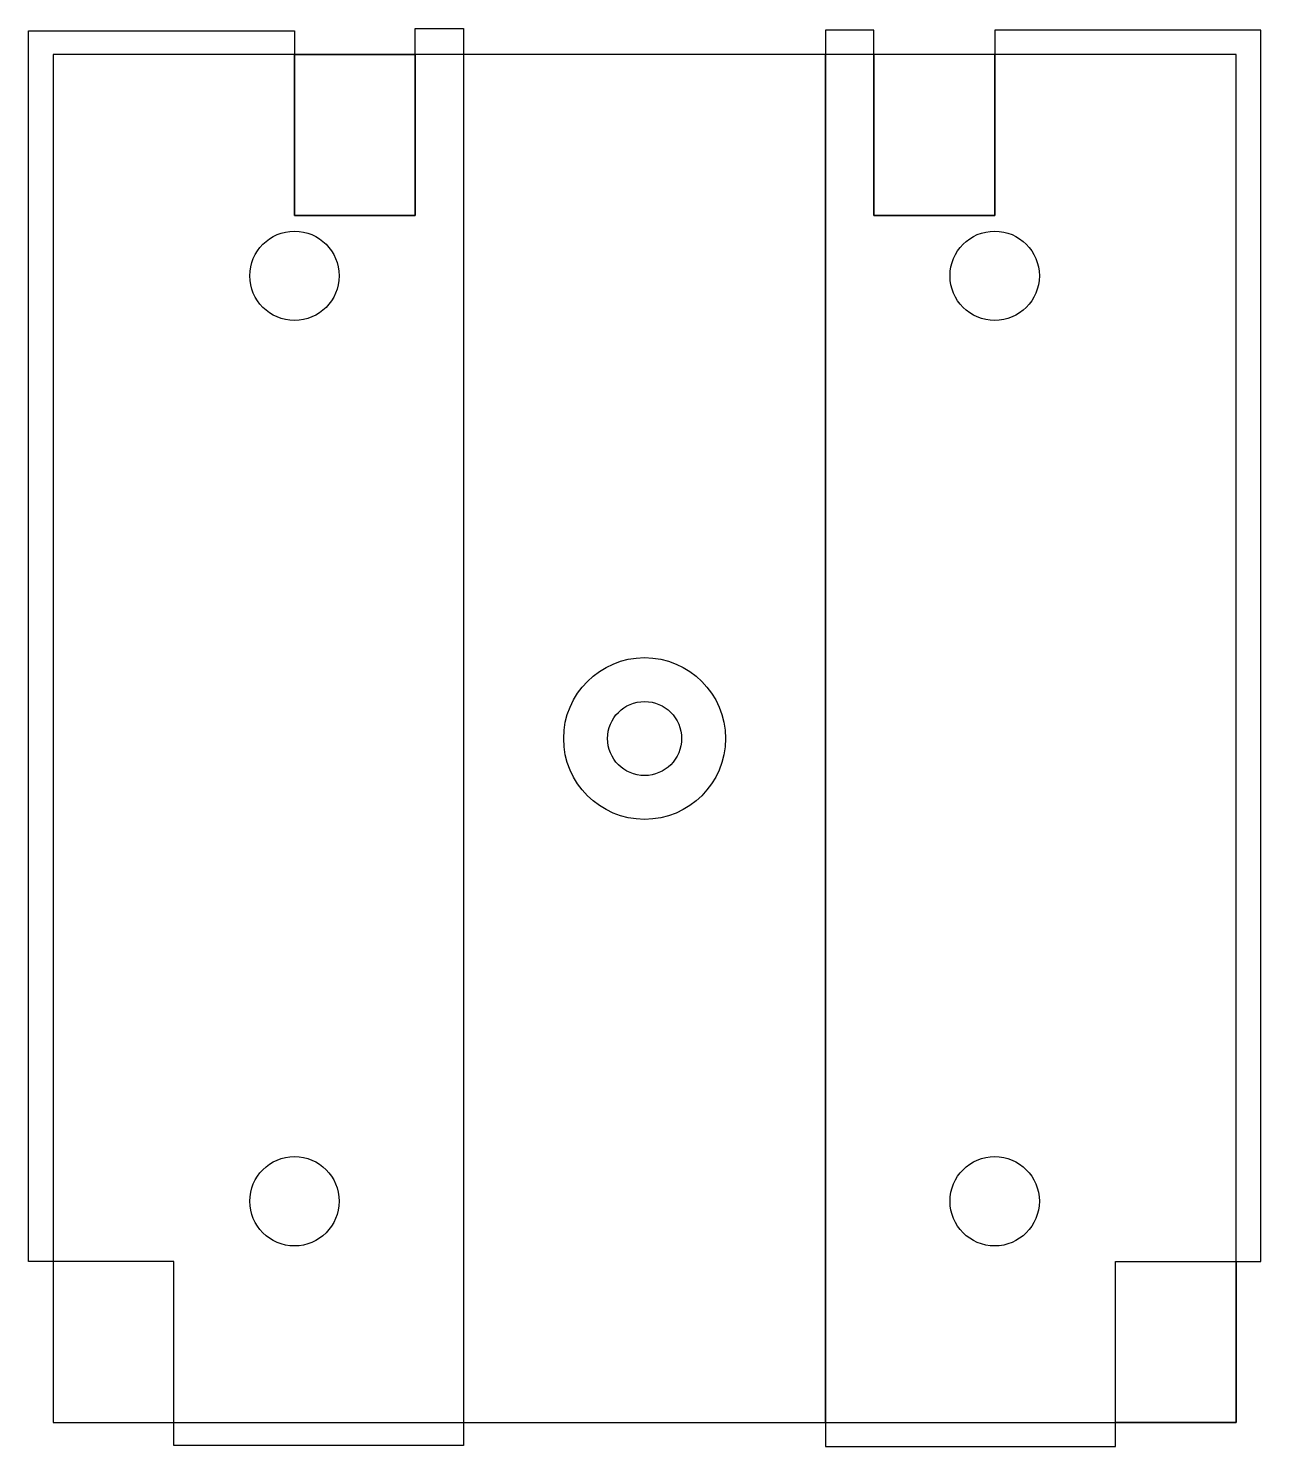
# Model space of a CAD drawing. Extents: x 752 to 905, y 917 to 1094.
import ezdxf

# ---------------------------------------------------------------- set-up
doc = ezdxf.new("R2010")
doc.units = 0
doc.layers.get('0').update_dxf_attribs({"linetype": 'CONTINUOUS'})

msp = doc.modelspace()

# ---------------------------------------------------------------- linework, layer by layer
for points in [[(752.02, 1093.22), (785.08, 1093.22), (785.08, 1090.28), (785.08, 1070.28), (800.08, 1070.28), (800.08, 1093.53), (806.08, 1093.53), (806.08, 917.41), (770.08, 917.41), (770.08, 940.28), (752.02, 940.28)], [(851.08, 1093.29), (851.08, 1090.28), (851.08, 917.29), (887.08, 917.29), (887.08, 940.28), (905.13, 940.28), (905.13, 1093.29), (872.08, 1093.29), (872.08, 1070.28), (857.08, 1070.28), (857.08, 1093.29)], [(755.08, 920.28), (902.08, 920.28), (902.08, 1090.28), (755.08, 1090.28)], [(755.08, 920.28), (902.08, 920.28), (902.08, 1090.28), (755.08, 1090.28)], [(785.08, 1090.28), (800.08, 1090.28), (800.08, 1070.28), (785.08, 1070.28)], [(806.08, 920.28), (851.08, 920.28), (851.08, 1090.28), (806.08, 1090.28)], [(872.08, 1090.28), (857.08, 1090.28), (857.08, 1070.28), (872.08, 1070.28)], [(755.08, 920.28), (770.08, 920.28), (770.08, 940.28), (755.08, 940.28)], [(902.08, 920.28), (887.08, 920.28), (887.08, 940.28), (902.08, 940.28)]]:
    msp.add_lwpolyline(points, close=True)
for centre, radius in [((785.08, 1062.78), 5.55), ((872.08, 1062.78), 5.55), ((828.58, 1005.28), 10.05), ((828.58, 1005.28), 4.6), ((785.08, 947.78), 5.55), ((872.08, 947.78), 5.55)]:
    msp.add_circle(centre, radius)

doc.saveas('drawing.dxf')
